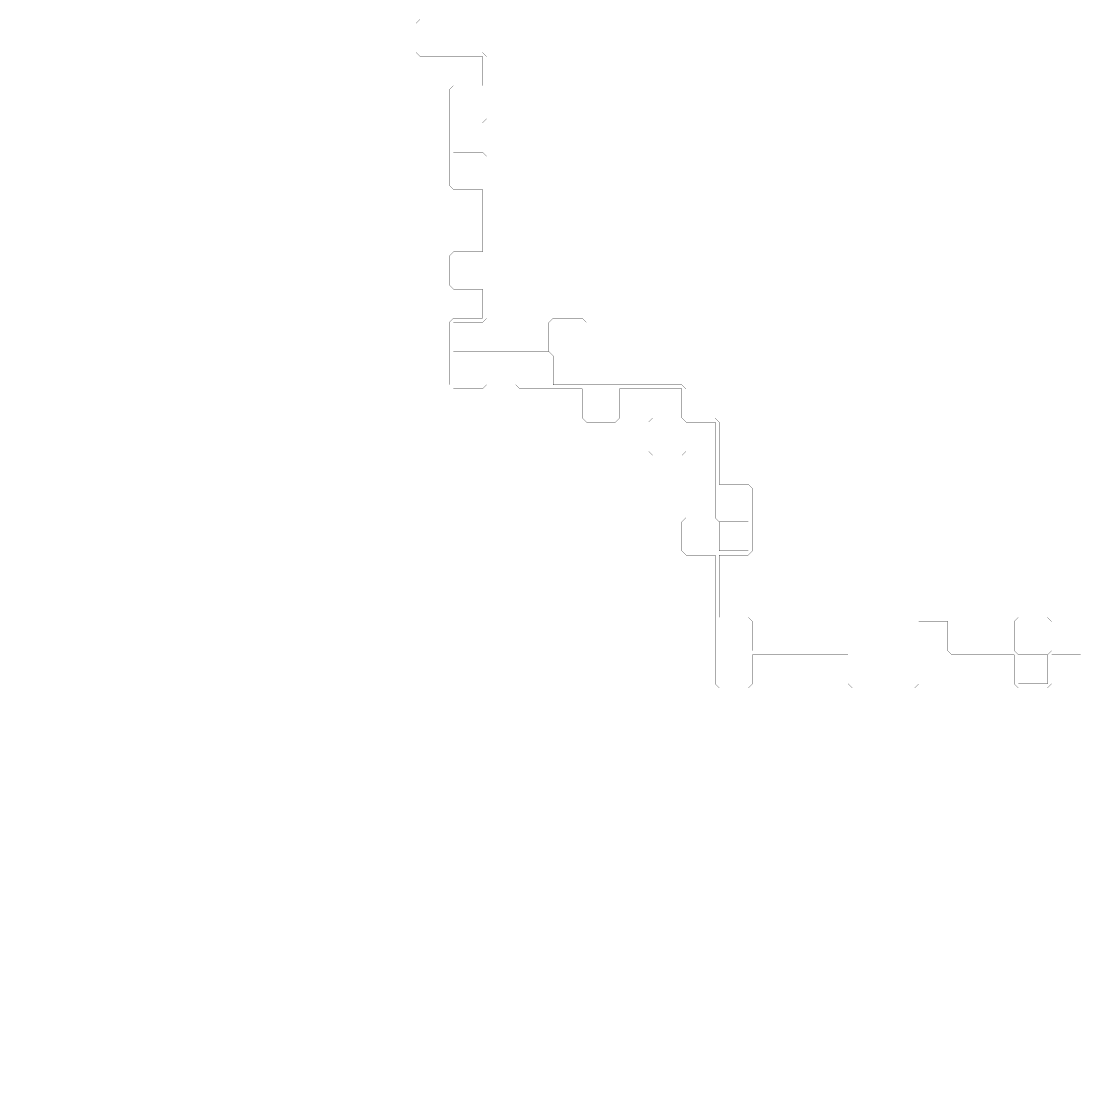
# Model space of a CAD drawing. Header units: metres. Extents: x 0 to 4990, y -4990 to 0.
# Drawn here: x 0 to 2495, y -4990 to -2495 of the extents above; entities that cross this region are included whole.
import ezdxf

# ---------------------------------------------------------------- set-up
doc = ezdxf.new("R2010")
doc.units = ezdxf.units.M
doc.layers.add('conductor', color=1, linetype='Continuous')
doc.layers.add('substrate', color=5, linetype='Continuous')

msp = doc.modelspace()

# ---------------------------------------------------------------- linework, layer by layer
at = {"layer": 'conductor', "const_width": 0.5}
msp.add_lwpolyline([(1015.625, -2490.234375), (1015.625, -2500), (1015.625, -2509.765625), (1015.625, -2519.53125), (1015.625, -2529.296875), (1015.625, -2539.0625), (1015.625, -2548.828125), (1015.625, -2558.59375), (1015.625, -2568.359375), (1025.390625, -2568.359375), (1035.15625, -2568.359375), (1044.921875, -2568.359375), (1054.6875, -2568.359375), (1064.453125, -2568.359375), (1074.21875, -2568.359375), (1083.984375, -2568.359375), (1093.75, -2578.125), (1093.75, -2587.890625), (1093.75, -2597.65625), (1093.75, -2607.421875), (1093.75, -2617.1875), (1093.75, -2626.953125), (1093.75, -2636.71875), (1093.75, -2646.484375), (1093.75, -2656.25), (1093.75, -2666.015625), (1093.75, -2675.78125), (1093.75, -2685.546875), (1093.75, -2695.3125), (1093.75, -2705.078125), (1093.75, -2714.84375), (1093.75, -2724.609375), (1083.984375, -2734.375), (1074.21875, -2734.375), (1064.453125, -2734.375), (1054.6875, -2734.375), (1044.921875, -2734.375), (1035.15625, -2734.375), (1025.390625, -2734.375), (1015.625, -2734.375), (1015.625, -2744.140625), (1015.625, -2753.90625), (1015.625, -2763.671875), (1015.625, -2773.4375), (1015.625, -2783.203125), (1015.625, -2792.96875), (1015.625, -2802.734375), (1025.390625, -2802.734375), (1035.15625, -2802.734375), (1044.921875, -2802.734375), (1054.6875, -2802.734375), (1064.453125, -2802.734375), (1074.21875, -2802.734375), (1083.984375, -2802.734375), (1093.75, -2812.5), (1093.75, -2822.265625), (1093.75, -2832.03125), (1093.75, -2841.796875), (1093.75, -2851.5625), (1093.75, -2861.328125), (1093.75, -2871.09375), (1093.75, -2880.859375), (1093.75, -2890.625), (1093.75, -2900.390625), (1093.75, -2910.15625), (1093.75, -2919.921875), (1093.75, -2929.6875), (1093.75, -2939.453125), (1093.75, -2949.21875), (1093.75, -2958.984375), (1093.75, -2968.75), (1093.75, -2978.515625), (1093.75, -2988.28125), (1093.75, -2998.046875), (1093.75, -3007.8125), (1093.75, -3017.578125), (1093.75, -3027.34375), (1093.75, -3037.109375), (1093.75, -3046.875), (1093.75, -3056.640625), (1093.75, -3066.40625), (1093.75, -3076.171875), (1093.75, -3085.9375), (1093.75, -3095.703125), (1093.75, -3105.46875), (1093.75, -3115.234375), (1093.75, -3125), (1093.75, -3134.765625), (1093.75, -3144.53125), (1093.75, -3154.296875), (1093.75, -3164.0625), (1093.75, -3173.828125), (1093.75, -3183.59375), (1093.75, -3193.359375), (1083.984375, -3203.125), (1074.21875, -3203.125), (1064.453125, -3203.125), (1054.6875, -3203.125), (1044.921875, -3203.125), (1035.15625, -3203.125), (1025.390625, -3203.125), (1015.625, -3203.125), (1015.625, -3212.890625), (1015.625, -3222.65625), (1015.625, -3232.421875), (1015.625, -3242.1875), (1015.625, -3251.953125), (1015.625, -3261.71875), (1015.625, -3271.484375), (1025.390625, -3271.484375), (1035.15625, -3271.484375), (1044.921875, -3271.484375), (1054.6875, -3271.484375), (1064.453125, -3271.484375), (1074.21875, -3271.484375), (1083.984375, -3271.484375), (1093.75, -3271.484375), (1103.515625, -3271.484375), (1113.28125, -3271.484375), (1123.046875, -3271.484375), (1132.8125, -3271.484375), (1142.578125, -3271.484375), (1152.34375, -3271.484375), (1162.109375, -3271.484375), (1171.875, -3271.484375), (1181.640625, -3271.484375), (1191.40625, -3271.484375), (1201.171875, -3271.484375), (1210.9375, -3271.484375), (1220.703125, -3271.484375), (1230.46875, -3271.484375), (1240.234375, -3271.484375), (1250, -3281.25), (1250, -3291.015625), (1250, -3300.78125), (1250, -3310.546875), (1250, -3320.3125), (1250, -3330.078125), (1250, -3339.84375), (1250, -3349.609375), (1259.765625, -3349.609375), (1269.53125, -3349.609375), (1279.296875, -3349.609375), (1289.0625, -3349.609375), (1298.828125, -3349.609375), (1308.59375, -3349.609375), (1318.359375, -3349.609375), (1328.125, -3349.609375), (1337.890625, -3349.609375), (1347.65625, -3349.609375), (1357.421875, -3349.609375), (1367.1875, -3349.609375), (1376.953125, -3349.609375), (1386.71875, -3349.609375), (1396.484375, -3349.609375), (1406.25, -3349.609375), (1416.015625, -3349.609375), (1425.78125, -3349.609375), (1435.546875, -3349.609375), (1445.3125, -3349.609375), (1455.078125, -3349.609375), (1464.84375, -3349.609375), (1474.609375, -3349.609375), (1484.375, -3349.609375), (1494.140625, -3349.609375), (1503.90625, -3349.609375), (1513.671875, -3349.609375), (1523.4375, -3349.609375), (1533.203125, -3349.609375), (1542.96875, -3349.609375), (1552.734375, -3349.609375), (1562.5, -3359.375), (1562.5, -3369.140625), (1562.5, -3378.90625), (1562.5, -3388.671875), (1562.5, -3398.4375), (1562.5, -3408.203125), (1562.5, -3417.96875), (1562.5, -3427.734375), (1572.265625, -3427.734375), (1582.03125, -3427.734375), (1591.796875, -3427.734375), (1601.5625, -3427.734375), (1611.328125, -3427.734375), (1621.09375, -3427.734375), (1630.859375, -3427.734375), (1640.625, -3437.5), (1640.625, -3447.265625), (1640.625, -3457.03125), (1640.625, -3466.796875), (1640.625, -3476.5625), (1640.625, -3486.328125), (1640.625, -3496.09375), (1640.625, -3505.859375), (1640.625, -3515.625), (1640.625, -3525.390625), (1640.625, -3535.15625), (1640.625, -3544.921875), (1640.625, -3554.6875), (1640.625, -3564.453125), (1640.625, -3574.21875), (1640.625, -3583.984375), (1650.390625, -3583.984375), (1660.15625, -3583.984375), (1669.921875, -3583.984375), (1679.6875, -3583.984375), (1689.453125, -3583.984375), (1699.21875, -3583.984375), (1708.984375, -3583.984375), (1718.75, -3593.75), (1718.75, -3603.515625), (1718.75, -3613.28125), (1718.75, -3623.046875), (1718.75, -3632.8125), (1718.75, -3642.578125), (1718.75, -3652.34375), (1718.75, -3662.109375), (1718.75, -3671.875), (1718.75, -3681.640625), (1718.75, -3691.40625), (1718.75, -3701.171875), (1718.75, -3710.9375), (1718.75, -3720.703125), (1718.75, -3730.46875), (1718.75, -3740.234375), (1708.984375, -3750), (1699.21875, -3750), (1689.453125, -3750), (1679.6875, -3750), (1669.921875, -3750), (1660.15625, -3750), (1650.390625, -3750), (1640.625, -3750), (1640.625, -3759.765625), (1640.625, -3769.53125), (1640.625, -3779.296875), (1640.625, -3789.0625), (1640.625, -3798.828125), (1640.625, -3808.59375), (1640.625, -3818.359375), (1640.625, -3828.125), (1640.625, -3837.890625), (1640.625, -3847.65625), (1640.625, -3857.421875), (1640.625, -3867.1875), (1640.625, -3876.953125), (1640.625, -3886.71875), (1640.625, -3896.484375), (1650.390625, -3896.484375), (1660.15625, -3896.484375), (1669.921875, -3896.484375), (1679.6875, -3896.484375), (1689.453125, -3896.484375), (1699.21875, -3896.484375), (1708.984375, -3896.484375), (1718.75, -3906.25), (1718.75, -3916.015625), (1718.75, -3925.78125), (1718.75, -3935.546875), (1718.75, -3945.3125), (1718.75, -3955.078125), (1718.75, -3964.84375), (1718.75, -3974.609375), (1728.515625, -3974.609375), (1738.28125, -3974.609375), (1748.046875, -3974.609375), (1757.8125, -3974.609375), (1767.578125, -3974.609375), (1777.34375, -3974.609375), (1787.109375, -3974.609375), (1796.875, -3974.609375), (1806.640625, -3974.609375), (1816.40625, -3974.609375), (1826.171875, -3974.609375), (1835.9375, -3974.609375), (1845.703125, -3974.609375), (1855.46875, -3974.609375), (1865.234375, -3974.609375), (1875, -3974.609375), (1884.765625, -3974.609375), (1894.53125, -3974.609375), (1904.296875, -3974.609375), (1914.0625, -3974.609375), (1923.828125, -3974.609375), (1933.59375, -3974.609375), (1943.359375, -3974.609375), (1953.125, -3974.609375), (1962.890625, -3974.609375), (1972.65625, -3974.609375), (1982.421875, -3974.609375), (1992.1875, -3974.609375), (2001.953125, -3974.609375), (2011.71875, -3974.609375), (2021.484375, -3974.609375), (2031.25, -3974.609375), (2041.015625, -3974.609375), (2050.78125, -3974.609375), (2060.546875, -3974.609375), (2070.3125, -3974.609375), (2080.078125, -3974.609375), (2089.84375, -3974.609375), (2099.609375, -3974.609375), (2109.375, -3974.609375), (2119.140625, -3974.609375), (2128.90625, -3974.609375), (2138.671875, -3974.609375), (2148.4375, -3974.609375), (2158.203125, -3974.609375), (2167.96875, -3974.609375), (2177.734375, -3974.609375), (2187.5, -3974.609375), (2197.265625, -3974.609375), (2207.03125, -3974.609375), (2216.796875, -3974.609375), (2226.5625, -3974.609375), (2236.328125, -3974.609375), (2246.09375, -3974.609375), (2255.859375, -3974.609375), (2265.625, -3974.609375), (2275.390625, -3974.609375), (2285.15625, -3974.609375), (2294.921875, -3974.609375), (2304.6875, -3974.609375), (2314.453125, -3974.609375), (2324.21875, -3974.609375), (2333.984375, -3974.609375), (2343.75, -3984.375), (2343.75, -3994.140625), (2343.75, -4003.90625), (2343.75, -4013.671875), (2343.75, -4023.4375), (2343.75, -4033.203125), (2343.75, -4042.96875), (2343.75, -4052.734375), (2353.515625, -4052.734375), (2363.28125, -4052.734375), (2373.046875, -4052.734375), (2382.8125, -4052.734375), (2392.578125, -4052.734375), (2402.34375, -4052.734375), (2412.109375, -4052.734375), (2412.109375, -4042.96875), (2412.109375, -4033.203125), (2412.109375, -4023.4375), (2412.109375, -4013.671875), (2412.109375, -4003.90625), (2412.109375, -3994.140625), (2412.109375, -3984.375), (2421.875, -3974.609375), (2431.640625, -3974.609375), (2441.40625, -3974.609375), (2451.171875, -3974.609375), (2460.9375, -3974.609375), (2470.703125, -3974.609375), (2480.46875, -3974.609375), (2490.234375, -3974.609375), (2500, -3974.609375)], dxfattribs=at)
for points in [[(1240.234375, -3203.125), (1250, -3193.359375), (1259.765625, -3193.359375), (1269.53125, -3193.359375), (1279.296875, -3193.359375), (1289.0625, -3193.359375), (1298.828125, -3193.359375), (1308.59375, -3193.359375), (1318.359375, -3193.359375), (1328.125, -3203.125), (1328.125, -3212.890625), (1328.125, -3222.65625), (1328.125, -3232.421875), (1328.125, -3242.1875), (1328.125, -3251.953125), (1328.125, -3261.71875), (1328.125, -3271.484375), (1318.359375, -3281.25), (1308.59375, -3281.25), (1298.828125, -3281.25), (1289.0625, -3281.25), (1279.296875, -3281.25), (1269.53125, -3281.25), (1259.765625, -3281.25), (1250, -3281.25), (1240.234375, -3271.484375), (1240.234375, -3261.71875), (1240.234375, -3251.953125), (1240.234375, -3242.1875), (1240.234375, -3232.421875), (1240.234375, -3222.65625), (1240.234375, -3212.890625)], [(2333.984375, -3906.25), (2343.75, -3896.484375), (2353.515625, -3896.484375), (2363.28125, -3896.484375), (2373.046875, -3896.484375), (2382.8125, -3896.484375), (2392.578125, -3896.484375), (2402.34375, -3896.484375), (2412.109375, -3896.484375), (2421.875, -3906.25), (2421.875, -3916.015625), (2421.875, -3925.78125), (2421.875, -3935.546875), (2421.875, -3945.3125), (2421.875, -3955.078125), (2421.875, -3964.84375), (2421.875, -3974.609375), (2412.109375, -3984.375), (2402.34375, -3984.375), (2392.578125, -3984.375), (2382.8125, -3984.375), (2373.046875, -3984.375), (2363.28125, -3984.375), (2353.515625, -3984.375), (2343.75, -3984.375), (2333.984375, -3974.609375), (2333.984375, -3964.84375), (2333.984375, -3955.078125), (2333.984375, -3945.3125), (2333.984375, -3935.546875), (2333.984375, -3925.78125), (2333.984375, -3916.015625)]]:
    msp.add_lwpolyline(points, close=True, dxfattribs=at)
at = {"layer": 'substrate', "const_width": 0.5}
for points in [[(0, -2490.234375), (0, -2500), (0, -2509.765625), (0, -2519.53125), (0, -2529.296875), (0, -2539.0625), (0, -2548.828125), (0, -2558.59375), (0, -2568.359375), (0, -2578.125), (0, -2587.890625), (0, -2597.65625), (0, -2607.421875), (0, -2617.1875), (0, -2626.953125), (0, -2636.71875), (0, -2646.484375), (0, -2656.25), (0, -2666.015625), (0, -2675.78125), (0, -2685.546875), (0, -2695.3125), (0, -2705.078125), (0, -2714.84375), (0, -2724.609375), (0, -2734.375), (0, -2744.140625), (0, -2753.90625), (0, -2763.671875), (0, -2773.4375), (0, -2783.203125), (0, -2792.96875), (0, -2802.734375), (0, -2812.5), (0, -2822.265625), (0, -2832.03125), (0, -2841.796875), (0, -2851.5625), (0, -2861.328125), (0, -2871.09375), (0, -2880.859375), (0, -2890.625), (0, -2900.390625), (0, -2910.15625), (0, -2919.921875), (0, -2929.6875), (0, -2939.453125), (0, -2949.21875), (0, -2958.984375), (0, -2968.75), (0, -2978.515625), (0, -2988.28125), (0, -2998.046875), (0, -3007.8125), (0, -3017.578125), (0, -3027.34375), (0, -3037.109375), (0, -3046.875), (0, -3056.640625), (0, -3066.40625), (0, -3076.171875), (0, -3085.9375), (0, -3095.703125), (0, -3105.46875), (0, -3115.234375), (0, -3125), (0, -3134.765625), (0, -3144.53125), (0, -3154.296875), (0, -3164.0625), (0, -3173.828125), (0, -3183.59375), (0, -3193.359375), (0, -3203.125), (0, -3212.890625), (0, -3222.65625), (0, -3232.421875), (0, -3242.1875), (0, -3251.953125), (0, -3261.71875), (0, -3271.484375), (0, -3281.25), (0, -3291.015625), (0, -3300.78125), (0, -3310.546875), (0, -3320.3125), (0, -3330.078125), (0, -3339.84375), (0, -3349.609375), (0, -3359.375), (0, -3369.140625), (0, -3378.90625), (0, -3388.671875), (0, -3398.4375), (0, -3408.203125), (0, -3417.96875), (0, -3427.734375), (0, -3437.5), (0, -3447.265625), (0, -3457.03125), (0, -3466.796875), (0, -3476.5625), (0, -3486.328125), (0, -3496.09375), (0, -3505.859375), (0, -3515.625), (0, -3525.390625), (0, -3535.15625), (0, -3544.921875), (0, -3554.6875), (0, -3564.453125), (0, -3574.21875), (0, -3583.984375), (0, -3593.75), (0, -3603.515625), (0, -3613.28125), (0, -3623.046875), (0, -3632.8125), (0, -3642.578125), (0, -3652.34375), (0, -3662.109375), (0, -3671.875), (0, -3681.640625), (0, -3691.40625), (0, -3701.171875), (0, -3710.9375), (0, -3720.703125), (0, -3730.46875), (0, -3740.234375), (0, -3750), (0, -3759.765625), (0, -3769.53125), (0, -3779.296875), (0, -3789.0625), (0, -3798.828125), (0, -3808.59375), (0, -3818.359375), (0, -3828.125), (0, -3837.890625), (0, -3847.65625), (0, -3857.421875), (0, -3867.1875), (0, -3876.953125), (0, -3886.71875), (0, -3896.484375), (0, -3906.25), (0, -3916.015625), (0, -3925.78125), (0, -3935.546875), (0, -3945.3125), (0, -3955.078125), (0, -3964.84375), (0, -3974.609375), (0, -3984.375), (0, -3994.140625), (0, -4003.90625), (0, -4013.671875), (0, -4023.4375), (0, -4033.203125), (0, -4042.96875), (0, -4052.734375), (0, -4062.5), (0, -4072.265625), (0, -4082.03125), (0, -4091.796875), (0, -4101.5625), (0, -4111.328125), (0, -4121.09375), (0, -4130.859375), (0, -4140.625), (0, -4150.390625), (0, -4160.15625), (0, -4169.921875), (0, -4179.6875), (0, -4189.453125), (0, -4199.21875), (0, -4208.984375), (0, -4218.75), (0, -4228.515625), (0, -4238.28125), (0, -4248.046875), (0, -4257.8125), (0, -4267.578125), (0, -4277.34375), (0, -4287.109375), (0, -4296.875), (0, -4306.640625), (0, -4316.40625), (0, -4326.171875), (0, -4335.9375), (0, -4345.703125), (0, -4355.46875), (0, -4365.234375), (0, -4375), (0, -4384.765625), (0, -4394.53125), (0, -4404.296875), (0, -4414.0625), (0, -4423.828125), (0, -4433.59375), (0, -4443.359375), (0, -4453.125), (0, -4462.890625), (0, -4472.65625), (0, -4482.421875), (0, -4492.1875), (0, -4501.953125), (0, -4511.71875), (0, -4521.484375), (0, -4531.25), (0, -4541.015625), (0, -4550.78125), (0, -4560.546875), (0, -4570.3125), (0, -4580.078125), (0, -4589.84375), (0, -4599.609375), (0, -4609.375), (0, -4619.140625), (0, -4628.90625), (0, -4638.671875), (0, -4648.4375), (0, -4658.203125), (0, -4667.96875), (0, -4677.734375), (0, -4687.5), (0, -4697.265625), (0, -4707.03125), (0, -4716.796875), (0, -4726.5625), (0, -4736.328125), (0, -4746.09375), (0, -4755.859375), (0, -4765.625), (0, -4775.390625), (0, -4785.15625), (0, -4794.921875), (0, -4804.6875), (0, -4814.453125), (0, -4824.21875), (0, -4833.984375), (0, -4843.75), (0, -4853.515625), (0, -4863.28125), (0, -4873.046875), (0, -4882.8125), (0, -4892.578125), (0, -4902.34375), (0, -4912.109375), (0, -4921.875), (0, -4931.640625), (0, -4941.40625), (0, -4951.171875), (0, -4960.9375), (0, -4970.703125), (0, -4980.46875), (0, -4990.234375), (9.765625, -4990.234375), (19.53125, -4990.234375), (29.296875, -4990.234375), (39.0625, -4990.234375), (48.828125, -4990.234375), (58.59375, -4990.234375), (68.359375, -4990.234375), (78.125, -4990.234375), (87.890625, -4990.234375), (97.65625, -4990.234375), (107.421875, -4990.234375), (117.1875, -4990.234375), (126.953125, -4990.234375), (136.71875, -4990.234375), (146.484375, -4990.234375), (156.25, -4990.234375), (166.015625, -4990.234375), (175.78125, -4990.234375), (185.546875, -4990.234375), (195.3125, -4990.234375), (205.078125, -4990.234375), (214.84375, -4990.234375), (224.609375, -4990.234375), (234.375, -4990.234375), (244.140625, -4990.234375), (253.90625, -4990.234375), (263.671875, -4990.234375), (273.4375, -4990.234375), (283.203125, -4990.234375), (292.96875, -4990.234375), (302.734375, -4990.234375), (312.5, -4990.234375), (322.265625, -4990.234375), (332.03125, -4990.234375), (341.796875, -4990.234375), (351.5625, -4990.234375), (361.328125, -4990.234375), (371.09375, -4990.234375), (380.859375, -4990.234375), (390.625, -4990.234375), (400.390625, -4990.234375), (410.15625, -4990.234375), (419.921875, -4990.234375), (429.6875, -4990.234375), (439.453125, -4990.234375), (449.21875, -4990.234375), (458.984375, -4990.234375), (468.75, -4990.234375), (478.515625, -4990.234375), (488.28125, -4990.234375), (498.046875, -4990.234375), (507.8125, -4990.234375), (517.578125, -4990.234375), (527.34375, -4990.234375), (537.109375, -4990.234375), (546.875, -4990.234375), (556.640625, -4990.234375), (566.40625, -4990.234375), (576.171875, -4990.234375), (585.9375, -4990.234375), (595.703125, -4990.234375), (605.46875, -4990.234375), (615.234375, -4990.234375), (625, -4990.234375), (634.765625, -4990.234375), (644.53125, -4990.234375), (654.296875, -4990.234375), (664.0625, -4990.234375), (673.828125, -4990.234375), (683.59375, -4990.234375), (693.359375, -4990.234375), (703.125, -4990.234375), (712.890625, -4990.234375), (722.65625, -4990.234375), (732.421875, -4990.234375), (742.1875, -4990.234375), (751.953125, -4990.234375), (761.71875, -4990.234375), (771.484375, -4990.234375), (781.25, -4990.234375), (791.015625, -4990.234375), (800.78125, -4990.234375), (810.546875, -4990.234375), (820.3125, -4990.234375), (830.078125, -4990.234375), (839.84375, -4990.234375), (849.609375, -4990.234375), (859.375, -4990.234375), (869.140625, -4990.234375), (878.90625, -4990.234375), (888.671875, -4990.234375), (898.4375, -4990.234375), (908.203125, -4990.234375), (917.96875, -4990.234375), (927.734375, -4990.234375), (937.5, -4990.234375), (947.265625, -4990.234375), (957.03125, -4990.234375), (966.796875, -4990.234375), (976.5625, -4990.234375), (986.328125, -4990.234375), (996.09375, -4990.234375), (1005.859375, -4990.234375), (1015.625, -4990.234375), (1025.390625, -4990.234375), (1035.15625, -4990.234375), (1044.921875, -4990.234375), (1054.6875, -4990.234375), (1064.453125, -4990.234375), (1074.21875, -4990.234375), (1083.984375, -4990.234375), (1093.75, -4990.234375), (1103.515625, -4990.234375), (1113.28125, -4990.234375), (1123.046875, -4990.234375), (1132.8125, -4990.234375), (1142.578125, -4990.234375), (1152.34375, -4990.234375), (1162.109375, -4990.234375), (1171.875, -4990.234375), (1181.640625, -4990.234375), (1191.40625, -4990.234375), (1201.171875, -4990.234375), (1210.9375, -4990.234375), (1220.703125, -4990.234375), (1230.46875, -4990.234375), (1240.234375, -4990.234375), (1250, -4990.234375), (1259.765625, -4990.234375), (1269.53125, -4990.234375), (1279.296875, -4990.234375), (1289.0625, -4990.234375), (1298.828125, -4990.234375), (1308.59375, -4990.234375), (1318.359375, -4990.234375), (1328.125, -4990.234375), (1337.890625, -4990.234375), (1347.65625, -4990.234375), (1357.421875, -4990.234375), (1367.1875, -4990.234375), (1376.953125, -4990.234375), (1386.71875, -4990.234375), (1396.484375, -4990.234375), (1406.25, -4990.234375), (1416.015625, -4990.234375), (1425.78125, -4990.234375), (1435.546875, -4990.234375), (1445.3125, -4990.234375), (1455.078125, -4990.234375), (1464.84375, -4990.234375), (1474.609375, -4990.234375), (1484.375, -4990.234375), (1494.140625, -4990.234375), (1503.90625, -4990.234375), (1513.671875, -4990.234375), (1523.4375, -4990.234375), (1533.203125, -4990.234375), (1542.96875, -4990.234375), (1552.734375, -4990.234375), (1562.5, -4990.234375), (1572.265625, -4990.234375), (1582.03125, -4990.234375), (1591.796875, -4990.234375), (1601.5625, -4990.234375), (1611.328125, -4990.234375), (1621.09375, -4990.234375), (1630.859375, -4990.234375), (1640.625, -4990.234375), (1650.390625, -4990.234375), (1660.15625, -4990.234375), (1669.921875, -4990.234375), (1679.6875, -4990.234375), (1689.453125, -4990.234375), (1699.21875, -4990.234375), (1708.984375, -4990.234375), (1718.75, -4990.234375), (1728.515625, -4990.234375), (1738.28125, -4990.234375), (1748.046875, -4990.234375), (1757.8125, -4990.234375), (1767.578125, -4990.234375), (1777.34375, -4990.234375), (1787.109375, -4990.234375), (1796.875, -4990.234375), (1806.640625, -4990.234375), (1816.40625, -4990.234375), (1826.171875, -4990.234375), (1835.9375, -4990.234375), (1845.703125, -4990.234375), (1855.46875, -4990.234375), (1865.234375, -4990.234375), (1875, -4990.234375), (1884.765625, -4990.234375), (1894.53125, -4990.234375), (1904.296875, -4990.234375), (1914.0625, -4990.234375), (1923.828125, -4990.234375), (1933.59375, -4990.234375), (1943.359375, -4990.234375), (1953.125, -4990.234375), (1962.890625, -4990.234375), (1972.65625, -4990.234375), (1982.421875, -4990.234375), (1992.1875, -4990.234375), (2001.953125, -4990.234375), (2011.71875, -4990.234375), (2021.484375, -4990.234375), (2031.25, -4990.234375), (2041.015625, -4990.234375), (2050.78125, -4990.234375), (2060.546875, -4990.234375), (2070.3125, -4990.234375), (2080.078125, -4990.234375), (2089.84375, -4990.234375), (2099.609375, -4990.234375), (2109.375, -4990.234375), (2119.140625, -4990.234375), (2128.90625, -4990.234375), (2138.671875, -4990.234375), (2148.4375, -4990.234375), (2158.203125, -4990.234375), (2167.96875, -4990.234375), (2177.734375, -4990.234375), (2187.5, -4990.234375), (2197.265625, -4990.234375), (2207.03125, -4990.234375), (2216.796875, -4990.234375), (2226.5625, -4990.234375), (2236.328125, -4990.234375), (2246.09375, -4990.234375), (2255.859375, -4990.234375), (2265.625, -4990.234375), (2275.390625, -4990.234375), (2285.15625, -4990.234375), (2294.921875, -4990.234375), (2304.6875, -4990.234375), (2314.453125, -4990.234375), (2324.21875, -4990.234375), (2333.984375, -4990.234375), (2343.75, -4990.234375), (2353.515625, -4990.234375), (2363.28125, -4990.234375), (2373.046875, -4990.234375), (2382.8125, -4990.234375), (2392.578125, -4990.234375), (2402.34375, -4990.234375), (2412.109375, -4990.234375), (2421.875, -4990.234375), (2431.640625, -4990.234375), (2441.40625, -4990.234375), (2451.171875, -4990.234375), (2460.9375, -4990.234375), (2470.703125, -4990.234375), (2480.46875, -4990.234375), (2490.234375, -4990.234375), (2500, -4990.234375)], [(2500, -4062.5), (2490.234375, -4052.734375), (2490.234375, -4042.96875), (2490.234375, -4033.203125), (2490.234375, -4023.4375), (2490.234375, -4013.671875), (2490.234375, -4003.90625), (2490.234375, -3994.140625), (2490.234375, -3984.375), (2480.46875, -3984.375), (2470.703125, -3984.375), (2460.9375, -3984.375), (2451.171875, -3984.375), (2441.40625, -3984.375), (2431.640625, -3984.375), (2421.875, -3984.375), (2421.875, -3994.140625), (2421.875, -4003.90625), (2421.875, -4013.671875), (2421.875, -4023.4375), (2421.875, -4033.203125), (2421.875, -4042.96875), (2421.875, -4052.734375), (2412.109375, -4062.5), (2402.34375, -4062.5), (2392.578125, -4062.5), (2382.8125, -4062.5), (2373.046875, -4062.5), (2363.28125, -4062.5), (2353.515625, -4062.5), (2343.75, -4062.5), (2333.984375, -4052.734375), (2333.984375, -4042.96875), (2333.984375, -4033.203125), (2333.984375, -4023.4375), (2333.984375, -4013.671875), (2333.984375, -4003.90625), (2333.984375, -3994.140625), (2333.984375, -3984.375), (2324.21875, -3984.375), (2314.453125, -3984.375), (2304.6875, -3984.375), (2294.921875, -3984.375), (2285.15625, -3984.375), (2275.390625, -3984.375), (2265.625, -3984.375), (2255.859375, -3984.375), (2246.09375, -3984.375), (2236.328125, -3984.375), (2226.5625, -3984.375), (2216.796875, -3984.375), (2207.03125, -3984.375), (2197.265625, -3984.375), (2187.5, -3984.375), (2177.734375, -3974.609375), (2177.734375, -3964.84375), (2177.734375, -3955.078125), (2177.734375, -3945.3125), (2177.734375, -3935.546875), (2177.734375, -3925.78125), (2177.734375, -3916.015625), (2177.734375, -3906.25), (2167.96875, -3906.25), (2158.203125, -3906.25), (2148.4375, -3906.25), (2138.671875, -3906.25), (2128.90625, -3906.25), (2119.140625, -3906.25), (2109.375, -3906.25), (2109.375, -3916.015625), (2109.375, -3925.78125), (2109.375, -3935.546875), (2109.375, -3945.3125), (2109.375, -3955.078125), (2109.375, -3964.84375), (2109.375, -3974.609375), (2109.375, -3984.375), (2109.375, -3994.140625), (2109.375, -4003.90625), (2109.375, -4013.671875), (2109.375, -4023.4375), (2109.375, -4033.203125), (2109.375, -4042.96875), (2109.375, -4052.734375), (2099.609375, -4062.5), (2089.84375, -4062.5), (2080.078125, -4062.5), (2070.3125, -4062.5), (2060.546875, -4062.5), (2050.78125, -4062.5), (2041.015625, -4062.5), (2031.25, -4062.5), (2021.484375, -4062.5), (2011.71875, -4062.5), (2001.953125, -4062.5), (1992.1875, -4062.5), (1982.421875, -4062.5), (1972.65625, -4062.5), (1962.890625, -4062.5), (1953.125, -4062.5), (1943.359375, -4052.734375), (1943.359375, -4042.96875), (1943.359375, -4033.203125), (1943.359375, -4023.4375), (1943.359375, -4013.671875), (1943.359375, -4003.90625), (1943.359375, -3994.140625), (1943.359375, -3984.375), (1933.59375, -3984.375), (1923.828125, -3984.375), (1914.0625, -3984.375), (1904.296875, -3984.375), (1894.53125, -3984.375), (1884.765625, -3984.375), (1875, -3984.375), (1865.234375, -3984.375), (1855.46875, -3984.375), (1845.703125, -3984.375), (1835.9375, -3984.375), (1826.171875, -3984.375), (1816.40625, -3984.375), (1806.640625, -3984.375), (1796.875, -3984.375), (1787.109375, -3984.375), (1777.34375, -3984.375), (1767.578125, -3984.375), (1757.8125, -3984.375), (1748.046875, -3984.375), (1738.28125, -3984.375), (1728.515625, -3984.375), (1718.75, -3984.375), (1718.75, -3994.140625), (1718.75, -4003.90625), (1718.75, -4013.671875), (1718.75, -4023.4375), (1718.75, -4033.203125), (1718.75, -4042.96875), (1718.75, -4052.734375), (1708.984375, -4062.5), (1699.21875, -4062.5), (1689.453125, -4062.5), (1679.6875, -4062.5), (1669.921875, -4062.5), (1660.15625, -4062.5), (1650.390625, -4062.5), (1640.625, -4062.5), (1630.859375, -4052.734375), (1630.859375, -4042.96875), (1630.859375, -4033.203125), (1630.859375, -4023.4375), (1630.859375, -4013.671875), (1630.859375, -4003.90625), (1630.859375, -3994.140625), (1630.859375, -3984.375), (1630.859375, -3974.609375), (1630.859375, -3964.84375), (1630.859375, -3955.078125), (1630.859375, -3945.3125), (1630.859375, -3935.546875), (1630.859375, -3925.78125), (1630.859375, -3916.015625), (1630.859375, -3906.25), (1630.859375, -3896.484375), (1630.859375, -3886.71875), (1630.859375, -3876.953125), (1630.859375, -3867.1875), (1630.859375, -3857.421875), (1630.859375, -3847.65625), (1630.859375, -3837.890625), (1630.859375, -3828.125), (1630.859375, -3818.359375), (1630.859375, -3808.59375), (1630.859375, -3798.828125), (1630.859375, -3789.0625), (1630.859375, -3779.296875), (1630.859375, -3769.53125), (1630.859375, -3759.765625), (1630.859375, -3750), (1640.625, -3740.234375), (1650.390625, -3740.234375), (1660.15625, -3740.234375), (1669.921875, -3740.234375), (1679.6875, -3740.234375), (1689.453125, -3740.234375), (1699.21875, -3740.234375), (1708.984375, -3740.234375), (1708.984375, -3730.46875), (1708.984375, -3720.703125), (1708.984375, -3710.9375), (1708.984375, -3701.171875), (1708.984375, -3691.40625), (1708.984375, -3681.640625), (1708.984375, -3671.875), (1699.21875, -3671.875), (1689.453125, -3671.875), (1679.6875, -3671.875), (1669.921875, -3671.875), (1660.15625, -3671.875), (1650.390625, -3671.875), (1640.625, -3671.875), (1630.859375, -3662.109375), (1630.859375, -3652.34375), (1630.859375, -3642.578125), (1630.859375, -3632.8125), (1630.859375, -3623.046875), (1630.859375, -3613.28125), (1630.859375, -3603.515625), (1630.859375, -3593.75), (1630.859375, -3583.984375), (1630.859375, -3574.21875), (1630.859375, -3564.453125), (1630.859375, -3554.6875), (1630.859375, -3544.921875), (1630.859375, -3535.15625), (1630.859375, -3525.390625), (1630.859375, -3515.625), (1630.859375, -3505.859375), (1630.859375, -3496.09375), (1630.859375, -3486.328125), (1630.859375, -3476.5625), (1630.859375, -3466.796875), (1630.859375, -3457.03125), (1630.859375, -3447.265625), (1630.859375, -3437.5), (1621.09375, -3437.5), (1611.328125, -3437.5), (1601.5625, -3437.5), (1591.796875, -3437.5), (1582.03125, -3437.5), (1572.265625, -3437.5), (1562.5, -3437.5), (1552.734375, -3427.734375), (1552.734375, -3417.96875), (1552.734375, -3408.203125), (1552.734375, -3398.4375), (1552.734375, -3388.671875), (1552.734375, -3378.90625), (1552.734375, -3369.140625), (1552.734375, -3359.375), (1542.96875, -3359.375), (1533.203125, -3359.375), (1523.4375, -3359.375), (1513.671875, -3359.375), (1503.90625, -3359.375), (1494.140625, -3359.375), (1484.375, -3359.375), (1474.609375, -3359.375), (1464.84375, -3359.375), (1455.078125, -3359.375), (1445.3125, -3359.375), (1435.546875, -3359.375), (1425.78125, -3359.375), (1416.015625, -3359.375), (1406.25, -3359.375), (1406.25, -3369.140625), (1406.25, -3378.90625), (1406.25, -3388.671875), (1406.25, -3398.4375), (1406.25, -3408.203125), (1406.25, -3417.96875), (1406.25, -3427.734375), (1396.484375, -3437.5), (1386.71875, -3437.5), (1376.953125, -3437.5), (1367.1875, -3437.5), (1357.421875, -3437.5), (1347.65625, -3437.5), (1337.890625, -3437.5), (1328.125, -3437.5), (1318.359375, -3427.734375), (1318.359375, -3417.96875), (1318.359375, -3408.203125), (1318.359375, -3398.4375), (1318.359375, -3388.671875), (1318.359375, -3378.90625), (1318.359375, -3369.140625), (1318.359375, -3359.375), (1308.59375, -3359.375), (1298.828125, -3359.375), (1289.0625, -3359.375), (1279.296875, -3359.375), (1269.53125, -3359.375), (1259.765625, -3359.375), (1250, -3359.375), (1240.234375, -3359.375), (1230.46875, -3359.375), (1220.703125, -3359.375), (1210.9375, -3359.375), (1201.171875, -3359.375), (1191.40625, -3359.375), (1181.640625, -3359.375), (1171.875, -3359.375), (1162.109375, -3349.609375), (1162.109375, -3339.84375), (1162.109375, -3330.078125), (1162.109375, -3320.3125), (1162.109375, -3310.546875), (1162.109375, -3300.78125), (1162.109375, -3291.015625), (1162.109375, -3281.25), (1152.34375, -3281.25), (1142.578125, -3281.25), (1132.8125, -3281.25), (1123.046875, -3281.25), (1113.28125, -3281.25), (1103.515625, -3281.25), (1093.75, -3281.25), (1093.75, -3291.015625), (1093.75, -3300.78125), (1093.75, -3310.546875), (1093.75, -3320.3125), (1093.75, -3330.078125), (1093.75, -3339.84375), (1093.75, -3349.609375), (1083.984375, -3359.375), (1074.21875, -3359.375), (1064.453125, -3359.375), (1054.6875, -3359.375), (1044.921875, -3359.375), (1035.15625, -3359.375), (1025.390625, -3359.375), (1015.625, -3359.375), (1005.859375, -3349.609375), (1005.859375, -3339.84375), (1005.859375, -3330.078125), (1005.859375, -3320.3125), (1005.859375, -3310.546875), (1005.859375, -3300.78125), (1005.859375, -3291.015625), (1005.859375, -3281.25), (1005.859375, -3271.484375), (1005.859375, -3261.71875), (1005.859375, -3251.953125), (1005.859375, -3242.1875), (1005.859375, -3232.421875), (1005.859375, -3222.65625), (1005.859375, -3212.890625), (1005.859375, -3203.125), (1015.625, -3193.359375), (1025.390625, -3193.359375), (1035.15625, -3193.359375), (1044.921875, -3193.359375), (1054.6875, -3193.359375), (1064.453125, -3193.359375), (1074.21875, -3193.359375), (1083.984375, -3193.359375), (1083.984375, -3183.59375), (1083.984375, -3173.828125), (1083.984375, -3164.0625), (1083.984375, -3154.296875), (1083.984375, -3144.53125), (1083.984375, -3134.765625), (1083.984375, -3125), (1074.21875, -3125), (1064.453125, -3125), (1054.6875, -3125), (1044.921875, -3125), (1035.15625, -3125), (1025.390625, -3125), (1015.625, -3125), (1005.859375, -3115.234375), (1005.859375, -3105.46875), (1005.859375, -3095.703125), (1005.859375, -3085.9375), (1005.859375, -3076.171875), (1005.859375, -3066.40625), (1005.859375, -3056.640625), (1005.859375, -3046.875), (1015.625, -3037.109375), (1025.390625, -3037.109375), (1035.15625, -3037.109375), (1044.921875, -3037.109375), (1054.6875, -3037.109375), (1064.453125, -3037.109375), (1074.21875, -3037.109375), (1083.984375, -3037.109375), (1083.984375, -3027.34375), (1083.984375, -3017.578125), (1083.984375, -3007.8125), (1083.984375, -2998.046875), (1083.984375, -2988.28125), (1083.984375, -2978.515625), (1083.984375, -2968.75), (1083.984375, -2958.984375), (1083.984375, -2949.21875), (1083.984375, -2939.453125), (1083.984375, -2929.6875), (1083.984375, -2919.921875), (1083.984375, -2910.15625), (1083.984375, -2900.390625), (1083.984375, -2890.625), (1074.21875, -2890.625), (1064.453125, -2890.625), (1054.6875, -2890.625), (1044.921875, -2890.625), (1035.15625, -2890.625), (1025.390625, -2890.625), (1015.625, -2890.625), (1005.859375, -2880.859375), (1005.859375, -2871.09375), (1005.859375, -2861.328125), (1005.859375, -2851.5625), (1005.859375, -2841.796875), (1005.859375, -2832.03125), (1005.859375, -2822.265625), (1005.859375, -2812.5), (1005.859375, -2802.734375), (1005.859375, -2792.96875), (1005.859375, -2783.203125), (1005.859375, -2773.4375), (1005.859375, -2763.671875), (1005.859375, -2753.90625), (1005.859375, -2744.140625), (1005.859375, -2734.375), (1005.859375, -2724.609375), (1005.859375, -2714.84375), (1005.859375, -2705.078125), (1005.859375, -2695.3125), (1005.859375, -2685.546875), (1005.859375, -2675.78125), (1005.859375, -2666.015625), (1005.859375, -2656.25), (1015.625, -2646.484375), (1025.390625, -2646.484375), (1035.15625, -2646.484375), (1044.921875, -2646.484375), (1054.6875, -2646.484375), (1064.453125, -2646.484375), (1074.21875, -2646.484375), (1083.984375, -2646.484375), (1083.984375, -2636.71875), (1083.984375, -2626.953125), (1083.984375, -2617.1875), (1083.984375, -2607.421875), (1083.984375, -2597.65625), (1083.984375, -2587.890625), (1083.984375, -2578.125), (1074.21875, -2578.125), (1064.453125, -2578.125), (1054.6875, -2578.125), (1044.921875, -2578.125), (1035.15625, -2578.125), (1025.390625, -2578.125), (1015.625, -2578.125), (1005.859375, -2578.125), (996.09375, -2578.125), (986.328125, -2578.125), (976.5625, -2578.125), (966.796875, -2578.125), (957.03125, -2578.125), (947.265625, -2578.125), (937.5, -2578.125), (927.734375, -2568.359375), (927.734375, -2558.59375), (927.734375, -2548.828125), (927.734375, -2539.0625), (927.734375, -2529.296875), (927.734375, -2519.53125), (927.734375, -2509.765625), (927.734375, -2500), (937.5, -2490.234375)]]:
    msp.add_lwpolyline(points, dxfattribs=at)
for points in [[(1474.609375, -3437.5), (1484.375, -3427.734375), (1494.140625, -3427.734375), (1503.90625, -3427.734375), (1513.671875, -3427.734375), (1523.4375, -3427.734375), (1533.203125, -3427.734375), (1542.96875, -3427.734375), (1552.734375, -3427.734375), (1562.5, -3437.5), (1562.5, -3447.265625), (1562.5, -3457.03125), (1562.5, -3466.796875), (1562.5, -3476.5625), (1562.5, -3486.328125), (1562.5, -3496.09375), (1562.5, -3505.859375), (1552.734375, -3515.625), (1542.96875, -3515.625), (1533.203125, -3515.625), (1523.4375, -3515.625), (1513.671875, -3515.625), (1503.90625, -3515.625), (1494.140625, -3515.625), (1484.375, -3515.625), (1474.609375, -3505.859375), (1474.609375, -3496.09375), (1474.609375, -3486.328125), (1474.609375, -3476.5625), (1474.609375, -3466.796875), (1474.609375, -3457.03125), (1474.609375, -3447.265625)], [(1552.734375, -3671.875), (1562.5, -3662.109375), (1572.265625, -3662.109375), (1582.03125, -3662.109375), (1591.796875, -3662.109375), (1601.5625, -3662.109375), (1611.328125, -3662.109375), (1621.09375, -3662.109375), (1630.859375, -3662.109375), (1640.625, -3671.875), (1640.625, -3681.640625), (1640.625, -3691.40625), (1640.625, -3701.171875), (1640.625, -3710.9375), (1640.625, -3720.703125), (1640.625, -3730.46875), (1640.625, -3740.234375), (1630.859375, -3750), (1621.09375, -3750), (1611.328125, -3750), (1601.5625, -3750), (1591.796875, -3750), (1582.03125, -3750), (1572.265625, -3750), (1562.5, -3750), (1552.734375, -3740.234375), (1552.734375, -3730.46875), (1552.734375, -3720.703125), (1552.734375, -3710.9375), (1552.734375, -3701.171875), (1552.734375, -3691.40625), (1552.734375, -3681.640625)]]:
    msp.add_lwpolyline(points, close=True, dxfattribs=at)

doc.saveas('drawing.dxf')
